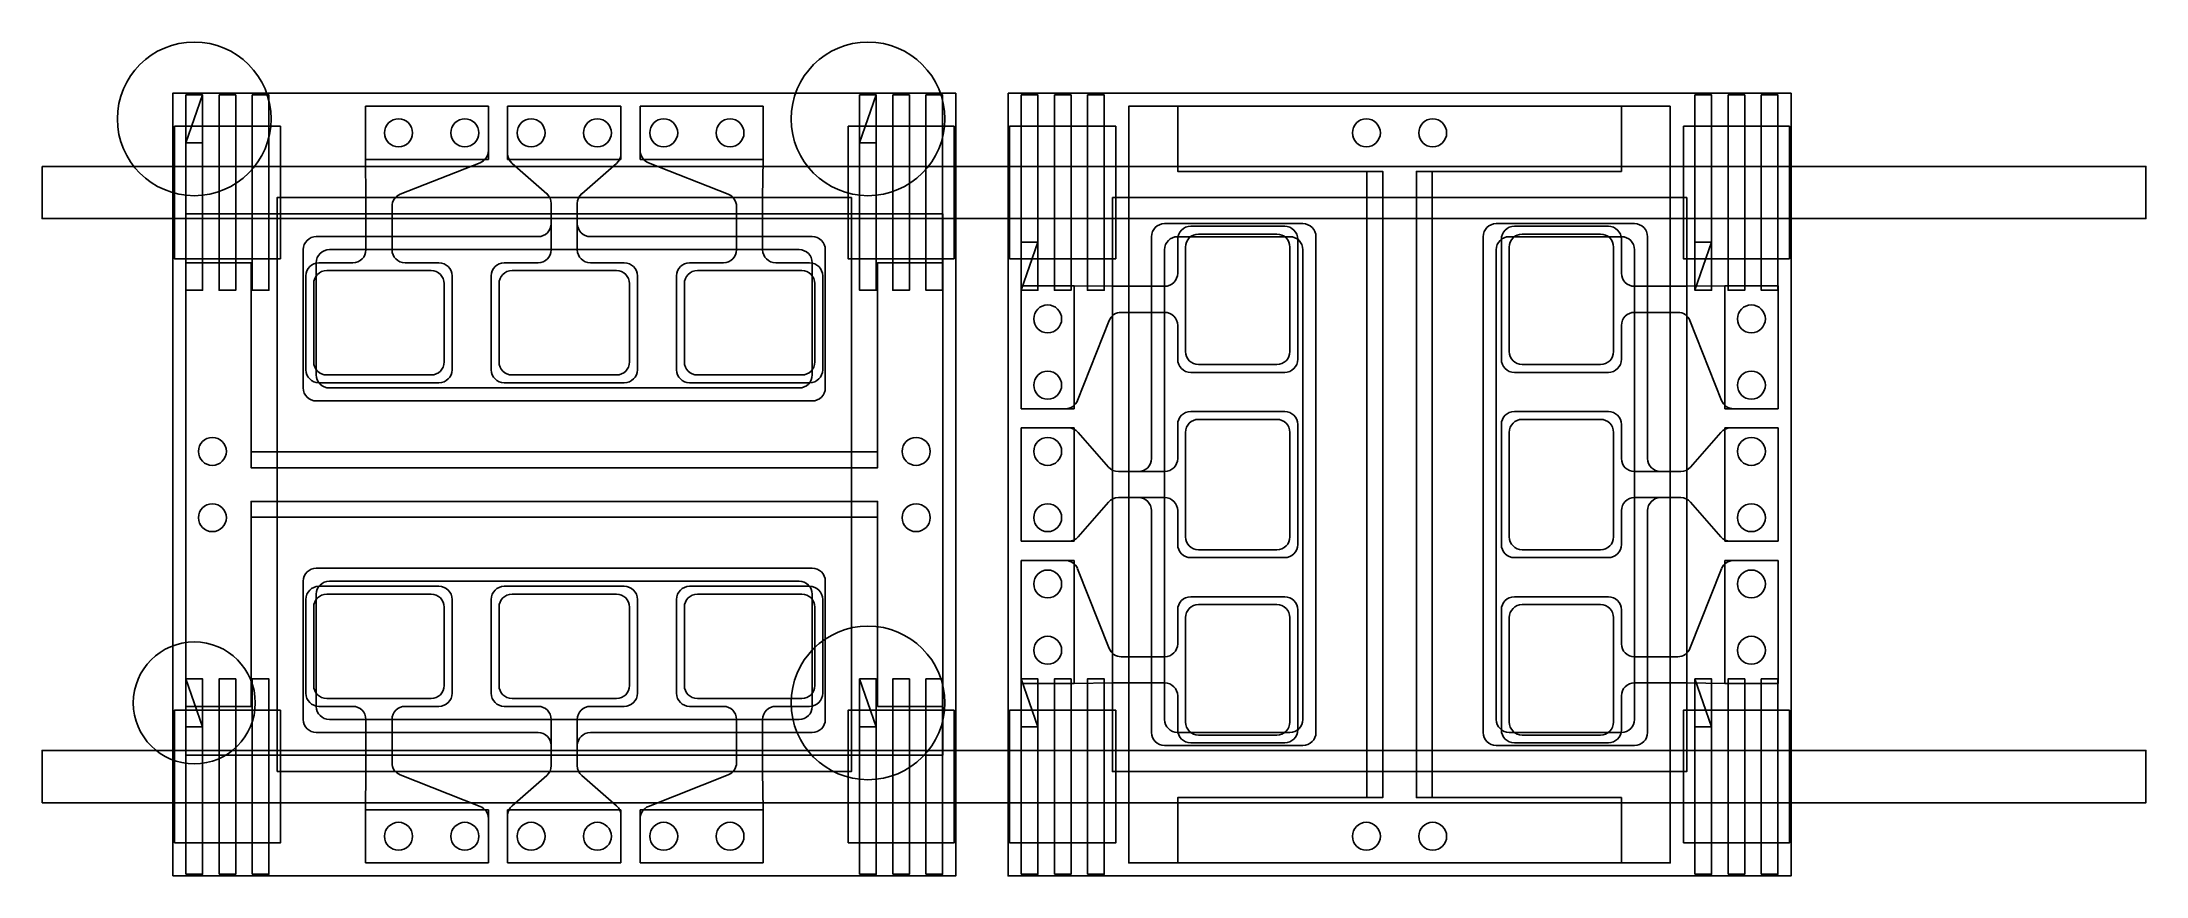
# Model space of a CAD drawing. Header units: inches. Extents: x -5 to 75.6, y 0 to 32.
import ezdxf

# ---------------------------------------------------------------- set-up
doc = ezdxf.new("R2010")
doc.units = ezdxf.units.IN
doc.header["$MEASUREMENT"] = 0
for name, color, linetype in [('connectors', 7, 'Continuous'), ('encapsulation', 3, 'Continuous'), ('glassOutline', 7, 'Continuous'), ('lightMask-large-lower', 2, 'Continuous'), ('lightMask-large-upper', 2, 'Continuous'), ('lightMask-small-lower', 2, 'Continuous'), ('lightMask-small-upper', 2, 'Continuous'), ('pinPlacements', 6, 'Continuous'), ('pixel-electrode-large-lower', 4, 'Continuous'), ('pixel-electrode-large-upper', 4, 'Continuous'), ('pixel-electrodes-small-lower', 4, 'Continuous'), ('pixel-electrodes-small-upper', 4, 'Continuous'), ('TC-electrode-large', 4, 'Continuous'), ('TC-electrode-small', 4, 'Continuous'), ('TC-etch-lines', 1, 'Continuous')]:
    doc.layers.add(name, color=color, linetype=linetype)

msp = doc.modelspace()

# ---------------------------------------------------------------- linework, layer by layer
at = {"layer": 'connectors'}
for p, q in [((0.505, 28.095), (1.145, 29.937)), ((26.315, 28.095), (26.955, 29.937)), ((32.505, 22.447), (33.145, 24.288)), ((58.315, 22.447), (58.955, 24.288)), ((0.505, 7.553), (1.145, 5.711)), ((26.315, 7.553), (26.955, 5.711)), ((32.505, 7.553), (33.145, 5.711)), ((58.315, 7.553), (58.955, 5.711))]:
    msp.add_line(p, q, dxfattribs=at)
for points in [[(0.505, 29.937), (0.505, 22.447), (1.145, 22.447), (1.145, 29.937)], [(0.505, 29.937), (0.505, 28.095), (1.145, 28.095), (1.145, 29.937)], [(1.775, 29.937), (1.775, 22.447), (2.415, 22.447), (2.415, 29.937)], [(3.045, 29.937), (3.045, 22.447), (3.685, 22.447), (3.685, 29.937)], [(26.315, 29.937), (26.315, 22.447), (26.955, 22.447), (26.955, 29.937)], [(26.315, 29.937), (26.315, 28.095), (26.955, 28.095), (26.955, 29.937)], [(27.585, 29.937), (27.585, 22.447), (28.225, 22.447), (28.225, 29.937)], [(28.855, 29.937), (28.855, 22.447), (29.495, 22.447), (29.495, 29.937)], [(32.505, 29.937), (32.505, 22.447), (33.145, 22.447), (33.145, 29.937)], [(33.775, 29.937), (33.775, 22.447), (34.415, 22.447), (34.415, 29.937)], [(35.045, 29.937), (35.045, 22.447), (35.685, 22.447), (35.685, 29.937)], [(58.315, 29.937), (58.315, 22.447), (58.955, 22.447), (58.955, 29.937)], [(59.585, 29.937), (59.585, 22.447), (60.225, 22.447), (60.225, 29.937)], [(60.855, 29.937), (60.855, 22.447), (61.495, 22.447), (61.495, 29.937)], [(0.063, 28.732), (0.063, 23.652), (4.127, 23.652), (4.127, 28.732)], [(25.873, 28.732), (25.873, 23.652), (29.937, 23.652), (29.937, 28.732)], [(32.063, 28.732), (32.063, 23.652), (36.127, 23.652), (36.127, 28.732)], [(57.873, 28.732), (57.873, 23.652), (61.937, 23.652), (61.937, 28.732)], [(-5.006, 27.192), (-5.006, 25.192), (75.594, 25.192), (75.594, 27.192)], [(32.505, 24.288), (32.505, 22.447), (33.145, 22.447), (33.145, 24.288)], [(58.315, 24.288), (58.315, 22.447), (58.955, 22.447), (58.955, 24.288)], [(0.505, 0.063), (0.505, 7.553), (1.145, 7.553), (1.145, 0.063)], [(0.505, 5.711), (0.505, 7.553), (1.145, 7.553), (1.145, 5.711)], [(1.775, 0.063), (1.775, 7.553), (2.415, 7.553), (2.415, 0.063)], [(3.045, 0.063), (3.045, 7.553), (3.685, 7.553), (3.685, 0.063)], [(26.315, 0.063), (26.315, 7.553), (26.955, 7.553), (26.955, 0.063)], [(26.315, 5.711), (26.315, 7.553), (26.955, 7.553), (26.955, 5.711)], [(27.585, 0.063), (27.585, 7.553), (28.225, 7.553), (28.225, 0.063)], [(28.855, 0.063), (28.855, 7.553), (29.495, 7.553), (29.495, 0.063)], [(32.505, 0.063), (32.505, 7.553), (33.145, 7.553), (33.145, 0.063)], [(32.505, 5.711), (32.505, 7.553), (33.145, 7.553), (33.145, 5.711)], [(33.775, 0.063), (33.775, 7.553), (34.415, 7.553), (34.415, 0.063)], [(35.045, 0.063), (35.045, 7.553), (35.685, 7.553), (35.685, 0.063)], [(58.315, 0.063), (58.315, 7.553), (58.955, 7.553), (58.955, 0.063)], [(58.315, 5.711), (58.315, 7.553), (58.955, 7.553), (58.955, 5.711)], [(59.585, 0.063), (59.585, 7.553), (60.225, 7.553), (60.225, 0.063)], [(60.855, 0.063), (60.855, 7.553), (61.495, 7.553), (61.495, 0.063)], [(0.063, 1.268), (0.063, 6.348), (4.127, 6.348), (4.127, 1.268)], [(25.873, 1.268), (25.873, 6.348), (29.937, 6.348), (29.937, 1.268)], [(32.063, 1.268), (32.063, 6.348), (36.127, 6.348), (36.127, 1.268)], [(57.873, 1.268), (57.873, 6.348), (61.937, 6.348), (61.937, 1.268)], [(-5.006, 2.808), (-5.006, 4.808), (75.594, 4.808), (75.594, 2.808)]]:
    msp.add_lwpolyline(points, close=True, dxfattribs=at)
for centre, radius in [((0.825, 29.016), 2.944), ((26.635, 29.016), 2.944), ((0.825, 6.632), 2.336), ((26.635, 6.632), 2.944)]:
    msp.add_circle(centre, radius, dxfattribs=at)
at = {"layer": 'encapsulation'}
for points in [[(4, 4), (26, 4), (26, 26), (4, 26)], [(36, 26), (36, 4), (58, 4), (58, 26)]]:
    msp.add_lwpolyline(points, close=True, dxfattribs=at)
at = {"layer": 'glassOutline'}
for points in [[(0, 0), (30, 0), (30, 30), (0, 30)], [(32, 30), (32, 0), (62, 0), (62, 30)]]:
    msp.add_lwpolyline(points, close=True, dxfattribs=at)
at = {"layer": 'lightMask-large-lower'}
for p, q in [((38.497, 24.5), (42.797, 24.5)), ((37.997, 6), (37.997, 24)), ((43.297, 6), (43.297, 24)), ((24, 11.297), (6, 11.297)), ((5.5, 6.497), (5.5, 10.797)), ((24.5, 6.497), (24.5, 10.797)), ((24, 5.997), (6, 5.997)), ((38.497, 5.5), (42.797, 5.5))]:
    msp.add_line(p, q, dxfattribs=at)
for centre, start, end in [((38.497, 24), 90, 180), ((42.797, 24), 0, 90), ((6, 10.797), 90, 180), ((24, 10.797), 0, 90), ((6, 6.497), 180, 270), ((24, 6.497), 270, 0), ((38.497, 6), 180, 270), ((42.797, 6), 270, 0)]:
    msp.add_arc(centre, 0.5, start, end, dxfattribs=at)
at = {"layer": 'lightMask-large-upper'}
for p, q in [((55.503, 24.5), (51.203, 24.5)), ((5.5, 23.503), (5.5, 19.203)), ((24, 24.003), (6, 24.003)), ((24.5, 23.503), (24.5, 19.203)), ((50.703, 6), (50.703, 24)), ((56.003, 6), (56.003, 24)), ((24, 18.703), (6, 18.703)), ((55.503, 5.5), (51.203, 5.5))]:
    msp.add_line(p, q, dxfattribs=at)
for centre, start, end in [((51.203, 24), 90, 180), ((55.503, 24), 0, 90), ((6, 23.503), 90, 180), ((24, 23.503), 0, 90), ((6, 19.203), 180, 270), ((24, 19.203), 270, 0), ((51.203, 6), 180, 270), ((55.503, 6), 270, 0)]:
    msp.add_arc(centre, 0.5, start, end, dxfattribs=at)
at = {"layer": 'lightMask-small-lower'}
for p, q in [((39.3, 24.6), (42.3, 24.6)), ((38.8, 20.1), (38.8, 24.1)), ((42.8, 24.1), (42.8, 20.1)), ((42.3, 19.6), (39.3, 19.6)), ((38.8, 13), (38.8, 17)), ((39.3, 17.5), (42.3, 17.5)), ((42.8, 17), (42.8, 13)), ((42.3, 12.5), (39.3, 12.5)), ((5.9, 10.8), (9.9, 10.8)), ((13, 10.8), (17, 10.8)), ((20.1, 10.8), (24.1, 10.8)), ((5.4, 7.3), (5.4, 10.3)), ((10.4, 10.3), (10.4, 7.3)), ((12.5, 7.3), (12.5, 10.3)), ((17.5, 10.3), (17.5, 7.3)), ((19.6, 7.3), (19.6, 10.3)), ((24.6, 10.3), (24.6, 7.3)), ((38.8, 5.9), (38.8, 9.9)), ((39.3, 10.4), (42.3, 10.4)), ((42.8, 9.9), (42.8, 5.9)), ((9.9, 6.8), (5.9, 6.8)), ((17, 6.8), (13, 6.8)), ((24.1, 6.8), (20.1, 6.8)), ((42.3, 5.4), (39.3, 5.4))]:
    msp.add_line(p, q, dxfattribs=at)
for centre, start, end in [((39.3, 24.1), 90, 180), ((42.3, 24.1), 0, 90), ((39.3, 20.1), 180, 270), ((42.3, 20.1), 270, 0), ((39.3, 17), 90, 180), ((42.3, 17), 0, 90), ((39.3, 13), 180, 270), ((42.3, 13), 270, 0), ((5.9, 10.3), 90, 180), ((9.9, 10.3), 0, 90), ((13, 10.3), 90, 180), ((17, 10.3), 0, 90), ((20.1, 10.3), 90, 180), ((24.1, 10.3), 0, 90), ((39.3, 9.9), 90, 180), ((42.3, 9.9), 0, 90), ((5.9, 7.3), 180, 270), ((9.9, 7.3), 270, 0), ((13, 7.3), 180, 270), ((17, 7.3), 270, 0), ((20.1, 7.3), 180, 270), ((24.1, 7.3), 270, 0), ((39.3, 5.9), 180, 270), ((42.3, 5.9), 270, 0)]:
    msp.add_arc(centre, 0.5, start, end, dxfattribs=at)
at = {"layer": 'lightMask-small-upper'}
for p, q in [((54.7, 24.6), (51.7, 24.6)), ((51.2, 24.1), (51.2, 20.1)), ((55.2, 20.1), (55.2, 24.1)), ((5.4, 22.7), (5.4, 19.7)), ((9.9, 23.2), (5.9, 23.2)), ((10.4, 19.7), (10.4, 22.7)), ((12.5, 22.7), (12.5, 19.7)), ((17, 23.2), (13, 23.2)), ((17.5, 19.7), (17.5, 22.7)), ((19.6, 22.7), (19.6, 19.7)), ((24.1, 23.2), (20.1, 23.2)), ((24.6, 19.7), (24.6, 22.7)), ((51.7, 19.6), (54.7, 19.6)), ((5.9, 19.2), (9.9, 19.2)), ((13, 19.2), (17, 19.2)), ((20.1, 19.2), (24.1, 19.2)), ((51.2, 17), (51.2, 13)), ((54.7, 17.5), (51.7, 17.5)), ((55.2, 13), (55.2, 17)), ((51.7, 12.5), (54.7, 12.5)), ((51.2, 9.9), (51.2, 5.9)), ((54.7, 10.4), (51.7, 10.4)), ((55.2, 5.9), (55.2, 9.9)), ((51.7, 5.4), (54.7, 5.4))]:
    msp.add_line(p, q, dxfattribs=at)
for centre, start, end in [((51.7, 24.1), 90, 180), ((54.7, 24.1), 0, 90), ((5.9, 22.7), 90, 180), ((9.9, 22.7), 0, 90), ((13, 22.7), 90, 180), ((17, 22.7), 0, 90), ((20.1, 22.7), 90, 180), ((24.1, 22.7), 0, 90), ((5.9, 19.7), 180, 270), ((9.9, 19.7), 270, 0), ((13, 19.7), 180, 270), ((17, 19.7), 270, 0), ((20.1, 19.7), 180, 270), ((24.1, 19.7), 270, 0), ((51.7, 20.1), 180, 270), ((54.7, 20.1), 270, 0), ((51.7, 17), 90, 180), ((54.7, 17), 0, 90), ((51.7, 13), 180, 270), ((54.7, 13), 270, 0), ((51.7, 9.9), 90, 180), ((54.7, 9.9), 0, 90), ((51.7, 5.9), 180, 270), ((54.7, 5.9), 270, 0)]:
    msp.add_arc(centre, 0.5, start, end, dxfattribs=at)
at = {"layer": 'pinPlacements'}
for centre in [(8.65, 28.48), (11.19, 28.48), (13.73, 28.48), (16.27, 28.48), (18.81, 28.48), (21.35, 28.48), (45.73, 28.48), (48.27, 28.48), (33.52, 21.35), (60.48, 21.35), (33.52, 18.81), (60.48, 18.81), (1.52, 16.27), (28.48, 16.27), (33.52, 16.27), (60.48, 16.27), (1.52, 13.73), (28.48, 13.73), (33.52, 13.73), (60.48, 13.73), (33.52, 11.19), (60.48, 11.19), (33.52, 8.65), (60.48, 8.65), (8.65, 1.52), (11.19, 1.52), (13.73, 1.52), (16.27, 1.52), (18.81, 1.52), (21.35, 1.52), (45.73, 1.52), (48.27, 1.52)]:
    msp.add_circle(centre, 0.535, dxfattribs=at)
at = {"layer": 'pixel-electrode-large-lower'}
for p, q in [((37.997, 25), (43.297, 25)), ((37.497, 24.5), (37.497, 16)), ((43.797, 24.5), (43.797, 5.5)), ((32.5, 12.827), (32.5, 17.172)), ((34.313, 17.172), (32.5, 17.172)), ((34.689, 17.001), (35.851, 15.671)), ((36.997, 15.5), (36.227, 15.5)), ((34.689, 12.999), (35.851, 14.329)), ((36.997, 14.5), (36.227, 14.5)), ((37.497, 14), (37.497, 5.5)), ((34.313, 12.827), (32.5, 12.827)), ((5, 5.997), (5, 11.297)), ((5.5, 11.797), (24.5, 11.797)), ((25, 5.997), (25, 11.297)), ((5.5, 5.497), (14, 5.497)), ((14.5, 4.997), (14.5, 4.227)), ((15.5, 4.997), (15.5, 4.227)), ((16, 5.497), (24.5, 5.497)), ((37.997, 5), (43.297, 5)), ((12.999, 2.689), (14.329, 3.851)), ((17.001, 2.689), (15.671, 3.851)), ((12.827, 2.313), (12.827, 0.5)), ((17.172, 2.313), (17.172, 0.5)), ((17.172, 0.5), (12.827, 0.5))]:
    msp.add_line(p, q, dxfattribs=at)
for centre, start, end in [((37.997, 24.5), 90, 180), ((43.297, 24.5), 0, 90), ((34.313, 16.672), 41.12057, 90), ((36.227, 16), 221.12057, 270), ((36.997, 16), 270, 0), ((36.227, 14), 90, 138.87954), ((36.997, 14), 0, 90), ((34.313, 13.327), 270, 318.87954), ((5.5, 11.297), 90, 180), ((24.5, 11.297), 0, 90), ((5.5, 5.997), 180, 270), ((24.5, 5.997), 270, 0), ((14, 4.997), 0, 90), ((16, 4.997), 90, 180), ((37.997, 5.5), 180, 270), ((43.297, 5.5), 270, 0), ((14, 4.227), 311.12057, 0), ((16, 4.227), 180, 228.87954), ((13.327, 2.313), 131.12057, 180), ((16.672, 2.313), 0, 48.87954)]:
    msp.add_arc(centre, 0.5, start, end, dxfattribs=at)
at = {"layer": 'pixel-electrode-large-upper'}
for p, q in [((17.172, 29.5), (12.827, 29.5)), ((12.827, 27.687), (12.827, 29.5)), ((17.172, 27.687), (17.172, 29.5)), ((12.999, 27.311), (14.329, 26.149)), ((17.001, 27.311), (15.671, 26.149)), ((14.5, 25.003), (14.5, 25.773)), ((15.5, 25.003), (15.5, 25.773)), ((56.003, 25), (50.703, 25)), ((5.5, 24.503), (14, 24.503)), ((16, 24.503), (24.5, 24.503)), ((50.203, 24.5), (50.203, 5.5)), ((56.503, 24.5), (56.503, 16)), ((5, 24.003), (5, 18.703)), ((25, 24.003), (25, 18.703)), ((5.5, 18.203), (24.5, 18.203)), ((59.311, 17.001), (58.149, 15.671)), ((59.687, 17.173), (61.5, 17.173)), ((61.5, 12.828), (61.5, 17.173)), ((57.003, 15.5), (57.773, 15.5)), ((56.503, 14), (56.503, 5.5)), ((57.003, 14.5), (57.773, 14.5)), ((59.311, 12.999), (58.149, 14.329)), ((59.687, 12.828), (61.5, 12.828)), ((56.003, 5), (50.703, 5))]:
    msp.add_line(p, q, dxfattribs=at)
for centre, start, end in [((13.327, 27.687), 180.00022, 228.87965), ((16.672, 27.687), 311.12068, 0.00022), ((14, 25.773), 0.00022, 48.87965), ((16, 25.773), 131.12068, 180.00022), ((14, 25.003), 270.00022, 0.00022), ((16, 25.003), 180.00022, 270.00022), ((50.703, 24.5), 90.00022, 180.00022), ((56.003, 24.5), 0.00022, 90.00022), ((5.5, 24.003), 90.00022, 180.00022), ((24.5, 24.003), 0.00022, 90.00022), ((5.5, 18.703), 180.00022, 270.00022), ((24.5, 18.703), 270.00022, 0.00022), ((59.687, 16.673), 90.00022, 138.87965), ((57.003, 16), 180.00022, 270.00022), ((57.773, 16), 270.00022, 318.87965), ((57.003, 14), 90.00022, 180.00022), ((57.773, 14), 41.12068, 90.00022), ((59.687, 13.328), 221.12068, 270.00022), ((50.703, 5.5), 180.00022, 270.00022), ((56.003, 5.5), 270.00022, 0.00022)]:
    msp.add_arc(centre, 0.5, start, end, dxfattribs=at)
at = {"layer": 'pixel-electrodes-small-lower'}
for p, q in [((38.5, 24.4), (38.5, 23.1)), ((39, 24.9), (42.6, 24.9)), ((43.1, 24.4), (43.1, 19.8)), ((32.5, 22.62), (32.5, 17.907)), ((32.5, 22.62), (34.54, 22.62)), ((36, 22.6), (34.54, 22.62)), ((38, 22.6), (36, 22.6)), ((34.665, 18.224), (35.875, 21.284)), ((38, 21.6), (36.34, 21.6)), ((38.5, 19.8), (38.5, 21.1)), ((42.6, 19.3), (39, 19.3)), ((32.5, 17.907), (34.2, 17.907)), ((39, 17.8), (42.6, 17.8)), ((32.5, 17.172), (32.5, 12.827)), ((32.5, 17.172), (34.313, 17.172)), ((34.689, 17.001), (35.851, 15.671)), ((38.5, 17.3), (38.5, 16)), ((43.1, 17.3), (43.1, 12.7)), ((38, 15.5), (36.227, 15.5)), ((34.689, 12.999), (35.851, 14.329)), ((38, 14.5), (36.227, 14.5)), ((38.5, 12.7), (38.5, 14)), ((32.5, 12.827), (34.313, 12.827)), ((32.5, 7.38), (32.5, 12.092)), ((32.5, 12.092), (34.2, 12.092)), ((42.6, 12.2), (39, 12.2)), ((35.875, 8.716), (34.665, 11.776)), ((5.1, 7), (5.1, 10.6)), ((5.6, 11.1), (10.2, 11.1)), ((10.7, 10.6), (10.7, 7)), ((12.2, 7), (12.2, 10.6)), ((12.7, 11.1), (17.3, 11.1)), ((17.8, 10.6), (17.8, 7)), ((19.3, 7), (19.3, 10.6)), ((19.8, 11.1), (24.4, 11.1)), ((24.9, 10.6), (24.9, 7)), ((39, 10.7), (42.6, 10.7)), ((38.5, 10.2), (38.5, 8.9)), ((43.1, 10.2), (43.1, 5.6)), ((38, 8.4), (36.34, 8.4)), ((32.5, 7.38), (34.54, 7.38)), ((36, 7.4), (34.54, 7.38)), ((38, 7.4), (36, 7.4)), ((5.6, 6.5), (6.9, 6.5)), ((10.2, 6.5), (8.9, 6.5)), ((12.7, 6.5), (14, 6.5)), ((17.3, 6.5), (16, 6.5)), ((19.8, 6.5), (21.1, 6.5)), ((24.4, 6.5), (23.1, 6.5)), ((38.5, 5.6), (38.5, 6.9)), ((7.4, 6), (7.4, 4)), ((8.4, 6), (8.4, 4.34)), ((14.5, 6), (14.5, 4.227)), ((15.5, 6), (15.5, 4.227)), ((21.6, 6), (21.6, 4.34)), ((22.6, 6), (22.6, 4)), ((42.6, 5.1), (39, 5.1)), ((7.4, 4), (7.38, 2.54)), ((11.776, 2.665), (8.716, 3.875)), ((12.999, 2.689), (14.329, 3.851)), ((17.001, 2.689), (15.671, 3.851)), ((21.284, 3.875), (18.224, 2.665)), ((22.6, 4), (22.62, 2.54)), ((7.38, 0.5), (7.38, 2.54)), ((22.62, 0.5), (22.62, 2.54)), ((12.092, 0.5), (12.092, 2.2)), ((12.827, 0.5), (12.827, 2.313)), ((17.172, 0.5), (17.172, 2.313)), ((17.907, 0.5), (17.907, 2.2)), ((7.38, 0.5), (12.092, 0.5)), ((12.827, 0.5), (17.172, 0.5)), ((22.62, 0.5), (17.907, 0.5))]:
    msp.add_line(p, q, dxfattribs=at)
for centre, start, end in [((39, 24.4), 90, 180), ((42.6, 24.4), 0, 90), ((38, 23.1), 270, 0), ((36.34, 21.1), 90.00138, 158.42553), ((38, 21.1), 0, 90), ((39, 19.8), 180, 270), ((42.6, 19.8), 270, 0), ((34.2, 18.407), 270, 338.42553), ((39, 17.3), 90, 180), ((42.6, 17.3), 0, 90), ((34.313, 16.672), 41.12057, 90), ((36.227, 16), 221.12057, 270), ((38, 16), 270, 0), ((36.227, 14), 90.00138, 138.87943), ((38, 14), 0, 90), ((34.313, 13.327), 270, 318.87943), ((34.2, 11.593), 21.57447, 90), ((39, 12.7), 180, 270), ((42.6, 12.7), 270, 0), ((5.6, 10.6), 90, 180), ((10.2, 10.6), 0, 90), ((12.7, 10.6), 90, 180), ((17.3, 10.6), 0, 90), ((19.8, 10.6), 90, 180), ((24.4, 10.6), 0, 90), ((39, 10.2), 90, 180), ((42.6, 10.2), 0, 90), ((38, 8.9), 270, 0), ((36.34, 8.9), 201.57447, 270), ((38, 6.9), 0, 90), ((5.6, 7), 180, 270), ((6.9, 6), 0, 90), ((8.9, 6), 90, 180), ((10.2, 7), 270, 0), ((12.7, 7), 180, 270), ((14, 6), 0, 90), ((16, 6), 90, 180), ((17.3, 7), 270, 0), ((19.8, 7), 180, 270), ((21.1, 6), 0, 90), ((23.1, 6), 90, 180), ((24.4, 7), 270, 0), ((39, 5.6), 180, 270), ((42.6, 5.6), 270, 0), ((8.9, 4.34), 180.00138, 248.42553), ((14, 4.227), 311.12057, 0), ((16, 4.227), 180.00138, 228.87943), ((21.1, 4.34), 291.57447, 0), ((11.593, 2.2), 0, 68.42553), ((13.327, 2.313), 131.12057, 180), ((16.672, 2.313), 0, 48.87943), ((18.407, 2.2), 111.57447, 180)]:
    msp.add_arc(centre, 0.5, start, end, dxfattribs=at)
at = {"layer": 'pixel-electrodes-small-upper'}
for p, q in [((7.38, 29.5), (12.092, 29.5)), ((7.38, 29.5), (7.38, 27.46)), ((12.092, 29.5), (12.092, 27.8)), ((12.827, 29.5), (17.172, 29.5)), ((12.827, 29.5), (12.827, 27.687)), ((17.172, 29.5), (17.172, 27.687)), ((22.62, 29.5), (17.907, 29.5)), ((17.907, 29.5), (17.907, 27.8)), ((22.62, 29.5), (22.62, 27.46)), ((7.4, 26), (7.38, 27.46)), ((22.6, 26), (22.62, 27.46)), ((11.776, 27.335), (8.716, 26.125)), ((12.999, 27.311), (14.329, 26.149)), ((17.001, 27.311), (15.671, 26.149)), ((21.284, 26.125), (18.224, 27.335)), ((7.4, 24), (7.4, 26)), ((22.6, 24), (22.6, 26)), ((8.4, 24), (8.4, 25.66)), ((14.5, 24), (14.5, 25.773)), ((15.5, 24), (15.5, 25.773)), ((21.6, 24), (21.6, 25.66)), ((50.9, 24.4), (50.9, 19.8)), ((55, 24.9), (51.4, 24.9)), ((55.5, 24.4), (55.5, 23.1)), ((5.6, 23.5), (6.9, 23.5)), ((10.2, 23.5), (8.9, 23.5)), ((12.7, 23.5), (14, 23.5)), ((17.3, 23.5), (16, 23.5)), ((19.8, 23.5), (21.1, 23.5)), ((24.4, 23.5), (23.1, 23.5)), ((29.5, 6.5), (29.5, 23.5)), ((5.1, 23), (5.1, 19.4)), ((10.7, 19.4), (10.7, 23)), ((12.2, 23), (12.2, 19.4)), ((17.8, 19.4), (17.8, 23)), ((19.3, 23), (19.3, 19.4)), ((24.9, 19.4), (24.9, 23)), ((56, 22.6), (58, 22.6)), ((58, 22.6), (59.46, 22.62)), ((61.5, 22.62), (59.46, 22.62)), ((61.5, 22.62), (61.5, 17.908)), ((55.5, 19.8), (55.5, 21.1)), ((56, 21.6), (57.66, 21.6)), ((59.335, 18.224), (58.125, 21.284)), ((5.6, 18.9), (10.2, 18.9)), ((12.7, 18.9), (17.3, 18.9)), ((19.8, 18.9), (24.4, 18.9)), ((51.4, 19.3), (55, 19.3)), ((55, 17.8), (51.4, 17.8)), ((61.5, 17.908), (59.8, 17.908)), ((50.9, 17.3), (50.9, 12.7)), ((55.5, 17.3), (55.5, 16)), ((59.311, 17.001), (58.149, 15.671)), ((61.5, 17.173), (59.687, 17.173)), ((61.5, 17.173), (61.5, 12.828)), ((56, 15.5), (57.773, 15.5)), ((55.5, 12.7), (55.5, 14)), ((56, 14.5), (57.773, 14.5)), ((59.311, 12.999), (58.149, 14.329)), ((51.4, 12.2), (55, 12.2)), ((61.5, 12.828), (59.687, 12.828)), ((61.5, 12.093), (59.8, 12.093)), ((61.5, 7.38), (61.5, 12.093)), ((58.125, 8.716), (59.335, 11.776)), ((55, 10.7), (51.4, 10.7)), ((50.9, 10.2), (50.9, 5.6)), ((55.5, 10.2), (55.5, 8.9)), ((56, 8.4), (57.66, 8.4)), ((56, 7.4), (58, 7.4)), ((58, 7.4), (59.46, 7.38)), ((61.5, 7.38), (59.46, 7.38)), ((55.5, 5.6), (55.5, 6.9)), ((51.4, 5.1), (55, 5.1)), ((38.5, 0.5), (55.5, 0.5))]:
    msp.add_line(p, q, dxfattribs=at)
for centre, start, end in [((11.592, 27.8), 291.57469, 0.00022), ((13.327, 27.687), 180.00022, 228.87965), ((16.672, 27.687), 311.12079, 0.00022), ((18.407, 27.8), 180.00022, 248.42575), ((8.9, 25.66), 111.57469, 179.99884), ((14, 25.773), 0.00022, 48.87965), ((16, 25.773), 131.12079, 179.99884), ((21.1, 25.66), 0.00022, 68.42575), ((51.4, 24.4), 90.00022, 180.00022), ((55, 24.4), 0.00022, 90.00022), ((5.6, 23), 90.00022, 180.00022), ((6.9, 24), 270.00022, 0.00022), ((8.9, 24), 180.00022, 270.00022), ((10.2, 23), 0.00022, 90.00022), ((12.7, 23), 90.00022, 180.00022), ((14, 24), 270.00022, 0.00022), ((16, 24), 180.00022, 270.00022), ((17.3, 23), 0.00022, 90.00022), ((19.8, 23), 90.00022, 180.00022), ((21.1, 24), 270.00022, 0.00022), ((23.1, 24), 180.00022, 270.00022), ((24.4, 23), 0.00022, 90.00022), ((56, 23.1), 180.00022, 270.00022), ((56, 21.1), 90.00022, 180.00022), ((57.66, 21.1), 21.57469, 89.99884), ((5.6, 19.4), 180.00022, 270.00022), ((10.2, 19.4), 270.00022, 0.00022), ((12.7, 19.4), 180.00022, 270.00022), ((17.3, 19.4), 270.00022, 0.00022), ((19.8, 19.4), 180.00022, 270.00022), ((24.4, 19.4), 270.00022, 0.00022), ((51.4, 19.8), 180.00022, 270.00022), ((55, 19.8), 270.00022, 0.00022), ((51.4, 17.3), 90.00022, 180.00022), ((55, 17.3), 0.00022, 90.00022), ((59.8, 18.408), 201.57469, 270.00022), ((59.687, 16.673), 90.00022, 138.87965), ((56, 16), 180.00022, 270.00022), ((57.773, 16), 270.00022, 318.87965), ((56, 14), 90.00022, 180.00022), ((57.773, 14), 41.12079, 89.99884), ((59.687, 13.328), 221.12079, 270.00022), ((51.4, 12.7), 180.00022, 270.00022), ((55, 12.7), 270.00022, 0.00022), ((59.8, 11.593), 90.00022, 158.42575), ((51.4, 10.2), 90.00022, 180.00022), ((55, 10.2), 0.00022, 90.00022), ((56, 8.9), 180.00022, 270.00022), ((57.66, 8.9), 270.00022, 338.42575), ((56, 6.9), 90.00022, 180.00022), ((51.4, 5.6), 180.00022, 270.00022), ((55, 5.6), 270.00022, 0.00022)]:
    msp.add_arc(centre, 0.5, start, end, dxfattribs=at)
at = {"layer": 'TC-electrode-large'}
for points in [[(55.5, 29.5), (55.5, 27), (47.644, 27), (47.644, 3), (55.5, 3), (55.5, 0.5), (38.5, 0.5), (38.5, 3), (46.356, 3), (46.356, 27), (38.5, 27), (38.5, 29.5), (55.5, 29.5)], [(0.5, 23.5), (3, 23.5), (3, 15.644), (27, 15.644), (27, 23.5), (29.5, 23.5), (29.5, 6.5), (27, 6.5), (27, 14.356), (3, 14.356), (3, 6.5), (0.5, 6.5), (0.5, 23.5)]]:
    msp.add_lwpolyline(points, dxfattribs=at)
at = {"layer": 'TC-electrode-small'}
for points in [[(55.5, 29.5), (55.5, 27), (48.25, 27), (48.25, 3), (55.5, 3), (55.5, 0.5), (38.5, 0.5), (38.5, 3), (45.75, 3), (45.75, 27), (38.5, 27), (38.5, 29.5), (55.5, 29.5)], [(0.5, 23.5), (3, 23.5), (3, 16.25), (27, 16.25), (27, 23.5), (29.5, 23.5), (29.5, 6.5), (27, 6.5), (27, 13.75), (3, 13.75), (3, 6.5), (0.5, 6.5), (0.5, 23.5)]]:
    msp.add_lwpolyline(points, dxfattribs=at)
at = {"layer": 'TC-etch-lines'}
for p, q in [((12.092, 29.5), (7.38, 29.5)), ((7.38, 29.5), (7.38, 27.46)), ((12.092, 27.46), (12.092, 29.5)), ((17.172, 29.5), (12.827, 29.5)), ((12.827, 29.5), (12.827, 27.46)), ((17.172, 29.5), (17.172, 27.46)), ((17.907, 27.46), (17.907, 29.5)), ((17.907, 29.5), (22.62, 29.5)), ((22.62, 29.5), (22.62, 27.46)), ((7.38, 27.46), (12.092, 27.46)), ((12.827, 27.46), (17.172, 27.46)), ((22.62, 27.46), (17.907, 27.46)), ((32.5, 22.62), (34.54, 22.62)), ((32.5, 17.907), (32.5, 22.62)), ((34.54, 22.62), (34.54, 17.907)), ((59.46, 22.62), (59.46, 17.907)), ((61.5, 22.62), (59.46, 22.62)), ((61.5, 17.907), (61.5, 22.62)), ((34.54, 17.907), (32.5, 17.907)), ((59.46, 17.907), (61.5, 17.907)), ((32.5, 12.827), (32.5, 17.172)), ((32.5, 17.172), (34.54, 17.172)), ((34.54, 17.172), (34.54, 12.827)), ((59.46, 17.172), (59.46, 12.827)), ((61.5, 17.172), (59.46, 17.172)), ((61.5, 12.827), (61.5, 17.172)), ((32.5, 12.827), (34.54, 12.827)), ((32.5, 12.092), (32.5, 7.38)), ((34.54, 12.092), (32.5, 12.092)), ((34.54, 7.38), (34.54, 12.092)), ((61.5, 12.827), (59.46, 12.827)), ((59.46, 12.092), (61.5, 12.092)), ((59.46, 7.38), (59.46, 12.092)), ((61.5, 12.092), (61.5, 7.38)), ((32.5, 7.38), (34.54, 7.38)), ((61.5, 7.38), (59.46, 7.38)), ((7.38, 2.54), (12.092, 2.54)), ((7.38, 0.5), (7.38, 2.54)), ((12.092, 2.54), (12.092, 0.5)), ((12.827, 2.54), (17.172, 2.54)), ((12.827, 0.5), (12.827, 2.54)), ((17.172, 0.5), (17.172, 2.54)), ((22.62, 2.54), (17.907, 2.54)), ((17.907, 2.54), (17.907, 0.5)), ((22.62, 0.5), (22.62, 2.54)), ((12.092, 0.5), (7.38, 0.5)), ((17.172, 0.5), (12.827, 0.5)), ((17.907, 0.5), (22.62, 0.5))]:
    msp.add_line(p, q, dxfattribs=at)
at = {"layer": 'TC-etch-lines', "color": 1}
for points in [[(57.373, 29.5), (36.627, 29.5), (36.627, 0.5), (57.373, 0.5)], [(0.5, 25.373), (0.5, 4.627), (29.5, 4.627), (29.5, 25.373)]]:
    msp.add_lwpolyline(points, close=True, dxfattribs=at)

doc.saveas('drawing.dxf')
